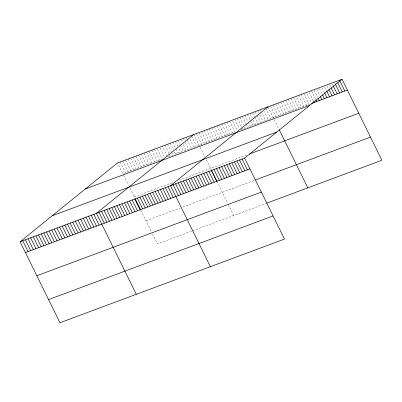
<?xml version="1.0" encoding="UTF-8"?>
<svg xmlns="http://www.w3.org/2000/svg" width="402" height="402" viewBox="0 0 402 402"><rect width="100%" height="100%" fill="white"/><g stroke="black" fill="none" stroke-linecap="round" stroke-linejoin="round"><path stroke-width="0.3" stroke-dasharray="2.01 1.51" d="M157.599 160.815L162.338 159.046L157.272 148.75M180.237 152.378L167.604 157.087L162.272 146.248M204.814 143.218L234.959 131.982L229.627 121.143M240.582 129.886L265.109 120.746M267.662 119.796L265.621 120.555L261.35 111.887M299.344 107.987L301.389 107.223L296.053 96.385M301.897 107.032L310.585 103.796M134.248 196.915L172.679 182.593M178.996 180.237L247.888 154.564M145.986 220.768L180.207 208.015M182.84 207.035L254.516 180.322M191.598 231.17L157.378 243.924L152.393 233.793M192.648 230.778L265.908 203.477M334.645 82.646L335.178 83.732M332.359 84.139L332.891 85.224M329.534 84.551L330.6 86.716M327.248 86.043L328.58 88.752M324.69 86.998L326.293 90.249M322.138 87.948L324.268 92.284M319.314 88.36L321.982 93.777M316.761 89.309L319.962 95.817M314.208 90.264L317.67 97.309M311.65 91.214L315.65 99.344M309.364 92.711L313.364 100.837M306.806 93.661L311.073 102.334M303.721 93.53L309.053 104.369M301.163 94.48L306.5 105.319M298.611 95.435L303.942 106.274M293.5 97.339L298.832 108.178L268.174 119.605L264.174 111.475M290.942 98.289L296.279 109.128M288.39 99.244L293.721 110.083M285.837 100.193L291.169 111.032M283.279 101.148L288.616 111.987M280.727 102.098L286.058 112.937M278.169 103.053L283.505 113.892M275.616 104.002L280.948 114.841M273.058 104.957L278.395 115.796M270.506 105.907L275.837 116.746M267.953 106.862L273.998 119.148M274.234 119.63L278.983 129.278M265.662 108.354L270.727 118.65M260.285 109.716L261.084 111.344M257.732 110.671L258.798 112.836M259.863 115.002L263.064 121.51M255.175 111.62L256.777 114.871M257.044 115.414L260.511 122.459M252.622 112.575L254.486 116.369M254.752 116.907L257.953 123.414M250.064 113.525L252.2 117.861M253.265 120.027L255.401 124.364M247.511 114.48L250.18 119.896M250.446 120.439L252.843 125.318M244.959 115.429L247.888 121.389M248.155 121.932L250.29 126.268M242.401 116.384L245.868 123.429M246.135 123.972L247.738 127.223M239.848 117.334L243.582 124.921M244.647 127.087L245.18 128.173M237.291 118.288L241.557 126.957M241.823 127.499L242.627 129.127M234.738 119.238L239.27 128.454M232.718 121.273L237.25 130.489M227.07 122.097L232.406 132.936M224.517 123.047L229.849 133.886M221.964 123.997L227.296 134.841M219.407 124.952L224.743 135.791M216.854 125.901L222.185 136.74M214.296 126.856L219.633 137.695M211.743 127.806L217.075 138.645M209.186 128.761L214.522 139.6M206.633 129.71L211.965 140.549M204.08 130.665L209.412 141.504M201.523 131.615L206.854 142.454M198.97 132.57L204.301 143.408L180.764 152.177L178.9 148.388M196.412 133.519L201.749 144.358M193.859 134.474L199.905 146.76M200.141 147.243L204.889 156.891M206.311 159.785L211.316 169.956M216.944 181.387L227.783 203.412M228.256 204.377L233.713 215.472M191.493 135.997L196.558 146.293M189.925 139.147L193.925 147.273M185.96 137.419L186.759 139.042M187.025 139.584L191.297 148.258M183.327 138.399L184.397 140.564M185.463 142.735L188.664 149.237M180.699 139.378L182.297 142.63M183.362 144.8L186.031 150.217M178.066 140.358L180.196 144.695M180.463 145.238L183.397 151.197M175.433 141.338L177.83 146.217M172.8 142.323L175.734 148.283M176.001 148.825L178.131 153.162M170.167 143.303L173.368 149.805M174.433 151.976L175.503 154.142M167.533 144.283L171.267 151.871M171.533 152.413L172.87 155.122M164.9 145.263L168.9 153.393M169.172 153.936L170.237 156.102M160.172 148.313L164.704 157.524M154.373 149.187L159.705 160.026M151.74 150.172L157.076 161.011L122.856 173.764L117.52 162.921M149.107 151.152L154.443 161.991M146.479 152.132L151.81 162.971M143.846 153.112L149.177 163.951M141.213 154.092L146.544 164.931M138.579 155.077L143.911 165.915M135.946 156.056L141.283 166.895M133.313 157.036L138.65 167.875M130.68 158.016L136.017 168.855M128.052 159.001L133.384 169.84M125.419 159.981L130.75 170.82M122.786 160.961L128.117 171.8M120.153 161.941L125.484 172.78M123.565 175.212L128.55 185.337M129.977 188.231L134.735 197.91M140.851 210.331L151.68 232.346"/><path stroke-width="0.6" d="M342.042 79.249L244.622 158.076L284.48 239.079L59.958 322.751L20.1 241.753L117.52 162.921L342.042 79.249L381.9 160.247L266.928 203.095M193.859 134.474L96.44 213.301L136.293 294.304M267.953 106.862L170.528 185.689L210.387 266.692M311.61 103.414L347.378 90.088M85.37 188.935L309.897 105.259M52.25 215.738L276.772 132.062M249.421 153.991L358.77 113.238M20.1 241.753L244.622 158.076M25.432 252.592L249.959 168.915M255.536 179.94L370.508 137.092M36.828 275.747L261.35 192.071M48.567 299.601L273.089 215.924M339.489 80.199L344.821 91.038M337.735 82.777L342.268 91.993M335.444 84.269L339.71 92.942M333.157 85.767L337.157 93.897M331.137 87.802L334.6 94.847M328.846 89.294L332.047 95.802M326.56 90.792L329.494 96.751M324.54 92.827L326.937 97.706M322.515 94.862L324.384 98.656M320.228 96.354L321.826 99.606M318.208 98.395L319.273 100.56M315.917 99.887L316.716 101.51M313.63 101.379L314.163 102.465M279.219 129.761L307.806 187.86M242.069 159.031L247.401 169.87M239.512 159.981L244.848 170.82M236.959 160.936L242.29 171.775M234.401 161.885L239.738 172.724M231.848 162.84L237.18 173.679M229.291 163.79L234.627 174.629M226.738 164.745L232.07 175.584M224.185 165.694L229.517 176.533M221.628 166.649L226.964 177.488M219.075 167.599L224.406 178.438M216.517 168.554L221.854 179.392M213.964 169.503L219.296 180.342M211.563 170.453L216.944 181.387M211.407 170.453L216.743 181.297M208.854 171.408L214.186 182.247M206.301 172.357L211.633 183.201M203.744 173.312L209.075 184.151M201.191 174.262L206.522 185.101M198.633 175.217L203.97 186.056M196.081 176.166L201.412 187.005M193.523 177.121L198.859 187.96M190.97 178.071L196.302 188.91M188.412 179.026L193.749 189.865M185.86 179.975L191.191 190.814M183.307 180.93L188.638 191.769M180.749 181.88L186.086 192.719M178.197 182.835L183.528 193.674M175.639 183.784L180.975 194.623M173.086 184.739L178.418 195.578M167.976 186.644L173.307 197.482M165.418 187.593L170.755 198.432M162.865 188.548L168.197 199.387M160.313 189.498L165.644 200.337M157.755 190.453L163.091 201.291M155.202 191.402L160.534 202.241M152.644 192.357L157.981 203.196M150.092 193.307L155.423 204.146M147.534 194.261L152.871 205.1M144.981 195.211L150.313 206.05M142.429 196.166L147.76 207.005M139.871 197.116L145.202 207.955M137.318 198.07L142.65 208.909M135.223 198.905L140.605 209.834M134.76 199.02L140.097 209.859M132.208 199.975L137.539 210.814M129.65 200.925L134.987 211.764M127.097 201.879L132.429 212.718M124.54 202.829L129.876 213.668M121.987 203.784L127.318 214.623M119.434 204.734L124.766 215.572M116.876 205.688L122.208 216.527M114.324 206.638L119.655 217.477M111.766 207.588L117.103 218.432M109.213 208.543L114.545 219.381M106.656 209.492L111.992 220.336M104.103 210.447L109.434 221.286M101.545 211.397L106.882 222.236M98.992 212.351L104.324 223.19M93.807 214.286L99.138 225.125M91.174 215.266L96.505 226.105M88.54 216.246L93.872 227.085M85.907 217.226L91.244 228.065M83.274 218.211L88.611 229.05M80.641 219.19L85.978 230.029M78.013 220.17L83.345 231.009M75.38 221.15L80.712 231.989M72.747 222.13L78.078 232.974M70.114 223.115L75.445 233.954M67.481 224.095L72.817 234.934M64.848 225.075L70.184 235.914M62.22 226.055L67.551 236.894M59.586 227.04L64.918 237.878M56.953 228.019L62.285 238.858M54.32 228.999L59.652 239.838M51.687 229.979L57.024 240.818M49.054 230.964L54.391 241.803M46.421 231.944L51.757 242.783M43.793 232.924L49.124 243.763M41.16 233.904L46.491 244.743M38.527 234.884L43.858 245.722M35.894 235.868L41.225 246.707M33.26 236.848L38.597 247.687M30.627 237.828L35.964 248.667M27.999 238.808L33.331 249.647M25.366 239.793L30.698 250.632M22.733 240.773L28.065 251.612"/></g></svg>
